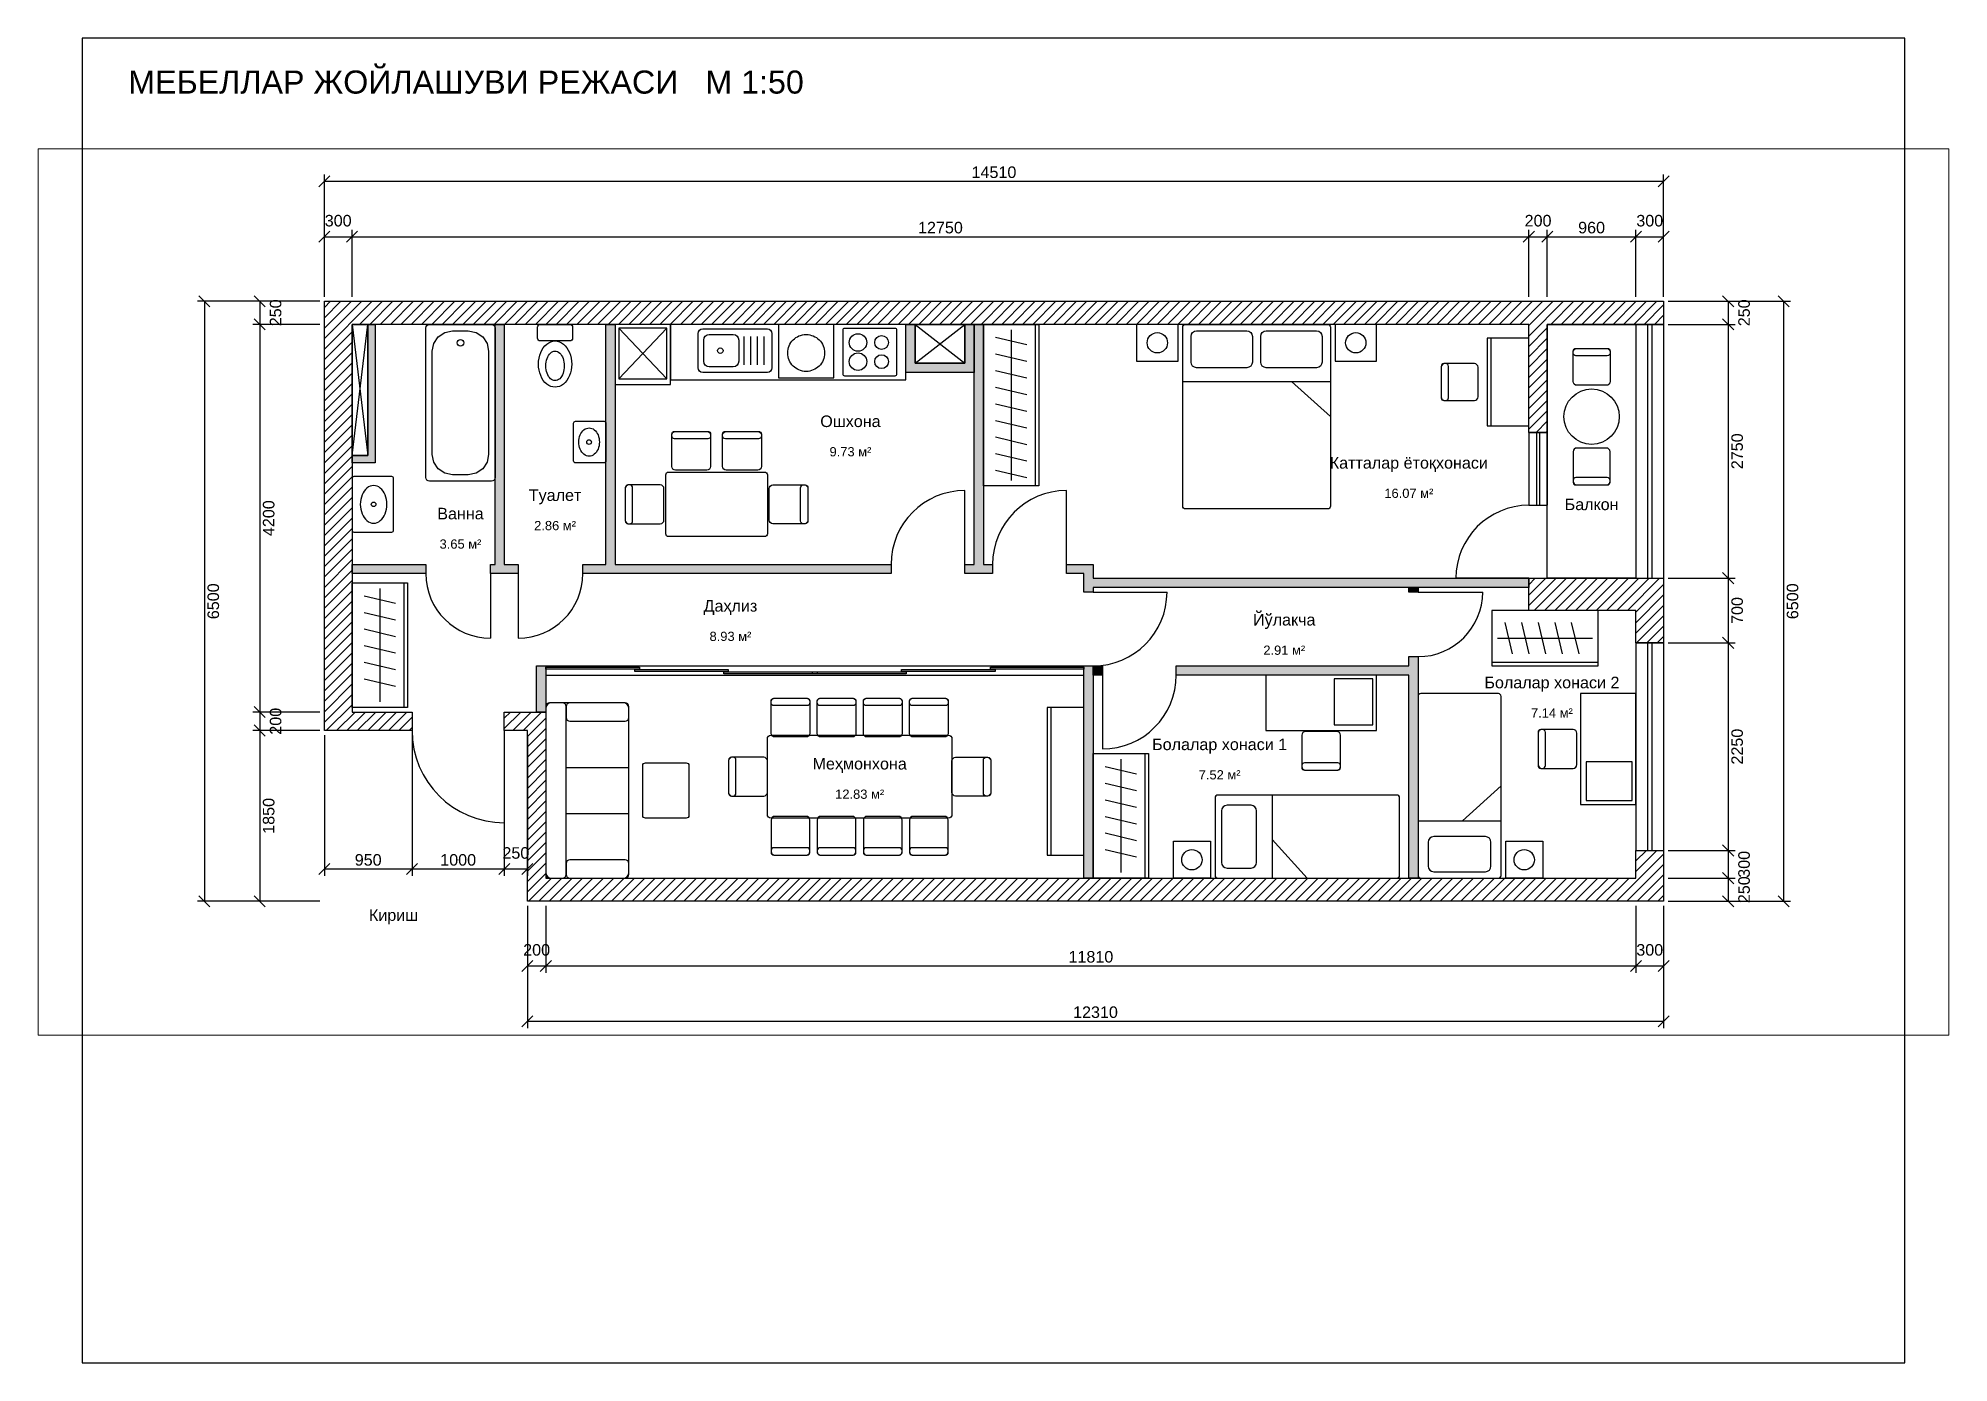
# Paper-space layout 'A3 1-50' of a CAD drawing. Header units: millimetres. Extents: x 10 to 424, y 5 to 292.
# The model-space entities are those that its viewports show. They can reach past a viewport. Long polylines and large blocks are cut down to what shows.
import ezdxf
from ezdxf.enums import TextEntityAlignment as Align

# ---------------------------------------------------------------- set-up
doc = ezdxf.new("R2010")
doc.units = ezdxf.units.MM
doc.linetypes.add('DASHED', pattern=[1.524, 1.27, -0.254])
for name, color, linetype in [('A-BALC', 9, 'Continuous'), ('A-DIMS', 1, 'Continuous'), ('A-DOOR', 3, 'Continuous'), ('A-FURN', 150, 'Continuous'), ('A-GLAZ', 4, 'Continuous'), ('A-PART', 6, 'Continuous'), ('A-PART-LIGHT', 6, 'Continuous'), ('A-SHAFT', 5, 'Continuous'), ('A-TEXT', 7, 'Continuous'), ('A-WALL', 7, 'Continuous'), ('A-WALL-HATCH', 8, 'Continuous')]:
    doc.layers.add(name, color=color, linetype=linetype)
doc.styles.add('ARIAL', font='arial.ttf')
doc.dimstyles.new('ARCH50', dxfattribs={"dimscale": 50, "dimtxt": 2.5, "dimasz": 1.5, "dimexe": 1.5, "dimexo": 1, "dimgap": 0.7, "dimtad": 1, "dimdec": 0, "dimtxsty": 'ARIAL', "dimtsz": 1.2, "dimcen": 2.5, "dimazin": 3, "dimtfac": 1, "dimtmove": 0, "dimatfit": 3})

msp = doc.modelspace()

# ---------------------------------------------------------------- hatches: boundary and pattern name
at = {"layer": 'A-WALL-HATCH'}
h = msp.add_hatch(dxfattribs=at)
h.set_pattern_fill('ANSI31', scale=25)
h.paths.add_polyline_path([(-2100, 250), (11810, 250), (12110, 250), (12110, 0), (11810, 0), (10850, 0), (10850, -1170), (10650, -1170), (10650, 0), (-2100, 0), (-2100, -4200), (-1450, -4200), (-1450, -4400), (-2100, -4400), (-2400, -4400), (-2400, -4200), (-2400, 0), (-2400, 250)])
for color, points in [(251, [(-2100, -1500), (-2100, -1420), (-1930, -1420), (-1930, 0), (-1850, 0), (-1850, -1500)]), (252, [(-600, -2700), (-600, -2600), (-550, -2600), (-550, 0), (-450, 0), (-450, -2600), (-300, -2600), (-300, -2700)]), (252, [(3740, -2600), (3740, -2700), (400, -2700), (400, -2600), (650, -2600), (650, 0), (750, 0), (750, -2600)]), (251, [(3900, 0), (4000, 0), (4000, -420), (4540, -420), (4540, 0), (4640, 0), (4640, -520), (3900, -520)]), (252, [(4840, -2600), (4840, -2700), (4540, -2700), (4540, -2600), (4640, -2600), (4640, 0), (4740, 0), (4740, -2600)]), (252, [(-2100, -2700), (-2100, -2600), (-1300, -2600), (-1300, -2700)]), (252, [(5830, -2900), (5830, -2700), (5640, -2700), (5640, -2600), (5830, -2600), (5930, -2600), (5930, -2750), (10650, -2750), (10650, -2850), (5930, -2850), (5930, -2900)]), (254, [(9450, -2850), (9450, -2900), (9350, -2900), (9350, -2850)]), (252, [(-100, -3700), (0, -3700), (0, -4200), (-100, -4200)]), (252, [(5930, -6000), (5830, -6000), (5830, -3700), (5930, -3700)]), (254, [(5930, -3800), (5930, -3700), (6030, -3700), (6030, -3800)]), (254, [(9350, -3800), (6830, -3800), (6830, -3700), (9350, -3700), (9350, -3600), (9450, -3600), (9450, -6000), (9350, -6000)])]:
    msp.add_hatch(color=color, dxfattribs=at).paths.add_polyline_path(points)
h = msp.add_hatch(dxfattribs=at)
h.set_pattern_fill('ANSI31', scale=25)
h.paths.add_polyline_path([(12110, -2750), (12110, -3450), (11810, -3450), (11810, -3100), (10650, -3100), (10650, -2750), (10850, -2750), (11810, -2750)])
h = msp.add_hatch(dxfattribs=at)
h.set_pattern_fill('ANSI31', scale=25)
h.paths.add_polyline_path([(-200, -4400), (-450, -4400), (-450, -4200), (-200, -4200), (0, -4200), (0, -4400), (0, -6000), (11810, -6000), (11810, -5700), (12110, -5700), (12110, -6000), (12110, -6250), (11810, -6250), (0, -6250), (-200, -6250), (-200, -6000)])

# ---------------------------------------------------------------- linework, layer by layer
at = {"layer": 'A-BALC'}
msp.add_lwpolyline([(11810, 0), (11810, -2750), (10850, -2750), (10850, 0)], close=True, dxfattribs=at)
at = {"layer": 'A-DOOR'}
for p, q in [((4540, -2600), (4540, -1800)), ((5640, -2600), (5640, -1800)), ((-600, -2700), (-600, -3400)), ((-300, -2700), (-300, -3400)), ((10650, -2750), (9860, -2750)), ((5930, -2900), (6730, -2900)), ((9450, -2900), (10150, -2900)), ((6030, -3800), (6030, -4600)), ((-450, -4400), (-450, -5400))]:
    msp.add_line(p, q, dxfattribs=at)
for centre, radius, start, end in [((4540, -2600), 800, 90, 180), ((5640, -2600), 800, 90, 180), ((10650, -2750), 790, 90, 180), ((-600, -2700), 700, 180, 270), ((-300, -2700), 700, 270, 0), ((5930, -2900), 800, 270, 0), ((9450, -2900), 700, 270, 0), ((6030, -3800), 800, 270, 0), ((-450, -4400), 1000, 180, 270)]:
    msp.add_arc(centre, radius, start, end, dxfattribs=at)
at = {"layer": 'A-FURN'}
for points in [[(-1300, -1660), (-1300, -40), (-1297, -24.7), (-1288.3, -11.7), (-1275.3, -3), (-1260, 0), (-590, 0), (-574.7, -3), (-561.7, -11.7), (-553, -24.7), (-550, -40), (-550, -1660), (-553, -1675.3), (-561.7, -1688.3), (-574.7, -1697), (-590, -1700), (-1260, -1700), (-1275.3, -1697), (-1288.3, -1688.3), (-1297, -1675.3)], [(-90, -150), (-90, -30), (-87.7, -18.5), (-81.2, -8.8), (-71.5, -2.3), (-60, 0), (260, 0), (271.5, -2.3), (281.2, -8.8), (287.7, -18.5), (290, -30), (290, -150), (287.7, -161.5), (281.2, -171.2), (271.5, -177.7), (260, -180), (-60, -180), (-71.5, -177.7), (-81.2, -171.2), (-87.7, -161.5)], [(750, 0), (750, -650), (1350, -650), (1350, 0)], [(1350, 0), (1350, -600), (3900, -600), (3900, 0)], [(4740, 0), (5340, 0), (5340, -1750), (4740, -1750)], [(6400, 0), (6400, -400), (6850, -400), (6850, 0)], [(6900, -1970), (6900, -30), (6902.3, -18.5), (6908.8, -8.8), (6918.5, -2.3), (6930, 0), (8470, 0), (8481.5, -2.3), (8491.2, -8.8), (8497.7, -18.5), (8500, -30), (8500, -1970), (8497.7, -1981.5), (8491.2, -1991.2), (8481.5, -1997.7), (8470, -2000), (6930, -2000), (6918.5, -1997.7), (6908.8, -1991.2), (6902.3, -1981.5)], [(8550, 0), (8550, -400), (9000, -400), (9000, 0)], [(-1230, -1410), (-1230, -290), (-1213.3, -205.8), (-1165.6, -134.4), (-1094.2, -86.7), (-1010, -70), (-840, -70), (-755.8, -86.7), (-684.4, -134.4), (-636.7, -205.8), (-620, -290), (-620, -1410), (-636.7, -1494.2), (-684.4, -1565.6), (-755.8, -1613.3), (-840, -1630), (-1010, -1630), (-1094.2, -1613.3), (-1165.6, -1565.6), (-1213.3, -1494.2)], [(100, -680), (76.5, -677.9), (53.4, -671.5), (31.1, -661), (10, -646.5), (-9.6, -628.3), (-27.3, -606.8), (-42.8, -582.2), (-55.9, -555), (-66.3, -525.7), (-73.9, -494.7), (-78.5, -462.6), (-80, -430), (-78.5, -397.4), (-73.9, -365.3), (-66.3, -334.3), (-55.9, -305), (-42.8, -277.8), (-27.3, -253.2), (-9.6, -231.7), (10, -213.5), (31.1, -199), (53.4, -188.5), (76.5, -182.1), (100, -180), (123.5, -182.1), (146.6, -188.5), (168.9, -199), (190, -213.5), (209.6, -231.7), (227.3, -253.2), (242.8, -277.8), (255.9, -305), (266.3, -334.3), (273.9, -365.3), (278.5, -397.4), (280, -430), (278.5, -462.6), (273.9, -494.7), (266.3, -525.7), (255.9, -555), (242.8, -582.2), (227.3, -606.8), (209.6, -628.3), (190, -646.5), (168.9, -661), (146.6, -671.5), (123.5, -677.9)], [(790, -40), (790, -590), (1310, -590), (1310, -40)], [(1650, -470), (1650, -100), (1653.8, -80.9), (1664.6, -64.6), (1680.9, -53.8), (1700, -50), (2400, -50), (2419.1, -53.8), (2435.4, -64.6), (2446.2, -80.9), (2450, -100), (2450, -470), (2446.2, -489.1), (2435.4, -505.4), (2419.1, -516.2), (2400, -520), (1700, -520), (1680.9, -516.2), (1664.6, -505.4), (1653.8, -489.1)], [(1710, -400), (1710, -170), (1714.6, -147), (1727.6, -127.6), (1747, -114.6), (1770, -110), (2030, -110), (2053, -114.6), (2072.4, -127.6), (2085.4, -147), (2090, -170), (2090, -400), (2085.4, -423), (2072.4, -442.4), (2053, -455.4), (2030, -460), (1770, -460), (1747, -455.4), (1727.6, -442.4), (1714.6, -423)], [(3220, -540), (3220, -60), (3221.5, -52.3), (3225.9, -45.9), (3232.3, -41.5), (3240, -40), (3780, -40), (3787.7, -41.5), (3794.1, -45.9), (3798.5, -52.3), (3800, -60), (3800, -540), (3798.5, -547.7), (3794.1, -554.1), (3787.7, -558.5), (3780, -560), (3240, -560), (3232.3, -558.5), (3225.9, -554.1), (3221.5, -547.7)], [(6990, -410), (6990, -130), (6994.6, -107), (7007.6, -87.6), (7027, -74.6), (7050, -70), (7595, -70), (7618, -74.6), (7637.4, -87.6), (7650.4, -107), (7655, -130), (7655, -410), (7650.4, -433), (7637.4, -452.4), (7618, -465.4), (7595, -470), (7050, -470), (7027, -465.4), (7007.6, -452.4), (6994.6, -433)], [(7745, -410), (7745, -130), (7749.6, -107), (7762.6, -87.6), (7782, -74.6), (7805, -70), (8350, -70), (8373, -74.6), (8392.4, -87.6), (8405.4, -107), (8410, -130), (8410, -410), (8405.4, -433), (8392.4, -452.4), (8373, -465.4), (8350, -470), (7805, -470), (7782, -465.4), (7762.6, -452.4), (7749.6, -433)], [(10650, -150), (10200, -150), (10200, -1100), (10650, -1100)], [(100, -610), (86.9, -608.6), (74.1, -604.5), (61.7, -597.8), (50, -588.6), (39.1, -576.9), (29.3, -563.1), (20.7, -547.4), (13.4, -530), (7.6, -511.2), (3.4, -491.4), (0.9, -470.9), (0, -450), (0.9, -429.1), (3.4, -408.6), (7.6, -388.8), (13.4, -370), (20.7, -352.6), (29.3, -336.9), (39.1, -323.1), (50, -311.4), (61.7, -302.2), (74.1, -295.5), (86.9, -291.4), (100, -290), (113.1, -291.4), (125.9, -295.5), (138.3, -302.2), (150, -311.4), (160.9, -323.1), (170.7, -336.9), (179.3, -352.6), (186.6, -370), (192.4, -388.8), (196.6, -408.6), (199.1, -429.1), (200, -450), (199.1, -470.9), (196.6, -491.4), (192.4, -511.2), (186.6, -530), (179.3, -547.4), (170.7, -563.1), (160.9, -576.9), (150, -588.6), (138.3, -597.8), (125.9, -604.5), (113.1, -608.6)], [(11130, -620), (11130, -300), (11133, -284.7), (11141.7, -271.7), (11154.7, -263), (11170, -260), (11490, -260), (11505.3, -263), (11518.3, -271.7), (11527, -284.7), (11530, -300), (11530, -620), (11527, -635.3), (11518.3, -648.3), (11505.3, -657), (11490, -660), (11170, -660), (11154.7, -657), (11141.7, -648.3), (11133, -635.3)], [(11130, -310), (11130, -290), (11132.3, -278.5), (11138.8, -268.8), (11148.5, -262.3), (11160, -260), (11500, -260), (11511.5, -262.3), (11521.2, -268.8), (11527.7, -278.5), (11530, -290), (11530, -310), (11527.7, -321.5), (11521.2, -331.2), (11511.5, -337.7), (11500, -340), (11160, -340), (11148.5, -337.7), (11138.8, -331.2), (11132.3, -321.5)], [(10060, -425), (9740, -425), (9724.7, -428), (9711.7, -436.7), (9703, -449.7), (9700, -465), (9700, -785), (9703, -800.3), (9711.7, -813.3), (9724.7, -822), (9740, -825), (10060, -825), (10075.3, -822), (10088.3, -813.3), (10097, -800.3), (10100, -785), (10100, -465), (10097, -449.7), (10088.3, -436.7), (10075.3, -428)], [(9750, -425), (9730, -425), (9718.5, -427.3), (9708.8, -433.8), (9702.3, -443.5), (9700, -455), (9700, -795), (9702.3, -806.5), (9708.8, -816.2), (9718.5, -822.7), (9730, -825), (9750, -825), (9761.5, -822.7), (9771.2, -816.2), (9777.7, -806.5), (9780, -795), (9780, -455), (9777.7, -443.5), (9771.2, -433.8), (9761.5, -427.3)], [(320, -1050), (630, -1050), (637.7, -1051.5), (644.1, -1055.9), (648.5, -1062.3), (650, -1070), (650, -1480), (648.5, -1487.7), (644.1, -1494.1), (637.7, -1498.5), (630, -1500), (320, -1500), (312.3, -1498.5), (305.9, -1494.1), (301.5, -1487.7), (300, -1480), (300, -1070), (301.5, -1062.3), (305.9, -1055.9), (312.3, -1051.5)], [(356, -1275), (357, -1255), (359.8, -1235.4), (364.5, -1216.4), (371, -1198.5), (379.1, -1181.9), (388.8, -1166.8), (399.8, -1153.6), (412, -1142.5), (425.1, -1133.6), (439, -1127.2), (453.4, -1123.3), (468, -1122), (482.6, -1123.3), (497, -1127.2), (510.9, -1133.6), (524, -1142.5), (536.2, -1153.6), (547.2, -1166.8), (556.9, -1181.9), (565, -1198.5), (571.5, -1216.4), (576.2, -1235.4), (579, -1255), (580, -1275), (579, -1295), (576.2, -1314.6), (571.5, -1333.6), (565, -1351.5), (556.9, -1368.1), (547.2, -1383.2), (536.2, -1396.4), (524, -1407.5), (510.9, -1416.4), (497, -1422.8), (482.6, -1426.7), (468, -1428), (453.4, -1426.7), (439, -1422.8), (425.1, -1416.4), (412, -1407.5), (399.8, -1396.4), (388.8, -1383.2), (379.1, -1368.1), (371, -1351.5), (364.5, -1333.6), (359.8, -1314.6), (357, -1295)], [(1365, -1540), (1365, -1200), (1368, -1184.7), (1376.7, -1171.7), (1389.7, -1163), (1405, -1160), (1745, -1160), (1760.3, -1163), (1773.3, -1171.7), (1782, -1184.7), (1785, -1200), (1785, -1540), (1782, -1555.3), (1773.3, -1568.3), (1760.3, -1577), (1745, -1580), (1405, -1580), (1389.7, -1577), (1376.7, -1568.3), (1368, -1555.3)], [(1365, -1210), (1365, -1190), (1367.3, -1178.5), (1373.8, -1168.8), (1383.5, -1162.3), (1395, -1160), (1755, -1160), (1766.5, -1162.3), (1776.2, -1168.8), (1782.7, -1178.5), (1785, -1190), (1785, -1210), (1782.7, -1221.5), (1776.2, -1231.2), (1766.5, -1237.7), (1755, -1240), (1395, -1240), (1383.5, -1237.7), (1373.8, -1231.2), (1367.3, -1221.5)], [(1915, -1540), (1915, -1200), (1918, -1184.7), (1926.7, -1171.7), (1939.7, -1163), (1955, -1160), (2295, -1160), (2310.3, -1163), (2323.3, -1171.7), (2332, -1184.7), (2335, -1200), (2335, -1540), (2332, -1555.3), (2323.3, -1568.3), (2310.3, -1577), (2295, -1580), (1955, -1580), (1939.7, -1577), (1926.7, -1568.3), (1918, -1555.3)], [(1915, -1210), (1915, -1190), (1917.3, -1178.5), (1923.8, -1168.8), (1933.5, -1162.3), (1945, -1160), (2305, -1160), (2316.5, -1162.3), (2326.2, -1168.8), (2332.7, -1178.5), (2335, -1190), (2335, -1210), (2332.7, -1221.5), (2326.2, -1231.2), (2316.5, -1237.7), (2305, -1240), (1945, -1240), (1933.5, -1237.7), (1923.8, -1231.2), (1917.3, -1221.5)], [(11130, -1380), (11130, -1700), (11133, -1715.3), (11141.7, -1728.3), (11154.7, -1737), (11170, -1740), (11490, -1740), (11505.3, -1737), (11518.3, -1728.3), (11527, -1715.3), (11530, -1700), (11530, -1380), (11527, -1364.7), (11518.3, -1351.7), (11505.3, -1343), (11490, -1340), (11170, -1340), (11154.7, -1343), (11141.7, -1351.7), (11133, -1364.7)], [(-1670, -1650), (-2080, -1650), (-2087.7, -1651.5), (-2094.1, -1655.9), (-2098.5, -1662.3), (-2100, -1670), (-2100, -2230), (-2098.5, -2237.7), (-2094.1, -2244.1), (-2087.7, -2248.5), (-2080, -2250), (-1670, -2250), (-1662.3, -2248.5), (-1655.9, -2244.1), (-1651.5, -2237.7), (-1650, -2230), (-1650, -1670), (-1651.5, -1662.3), (-1655.9, -1655.9), (-1662.3, -1651.5)], [(1300, -2270), (1300, -1630), (1302.3, -1618.5), (1308.8, -1608.8), (1318.5, -1602.3), (1330, -1600), (2370, -1600), (2381.5, -1602.3), (2391.2, -1608.8), (2397.7, -1618.5), (2400, -1630), (2400, -2270), (2397.7, -2281.5), (2391.2, -2291.2), (2381.5, -2297.7), (2370, -2300), (1330, -2300), (1318.5, -2297.7), (1308.8, -2291.2), (1302.3, -2281.5)], [(-1722, -1950), (-1723.2, -1923.4), (-1726.9, -1897.2), (-1733, -1871.9), (-1741.3, -1848), (-1751.8, -1825.8), (-1764.2, -1805.8), (-1778.3, -1788.2), (-1794, -1773.3), (-1810.9, -1761.5), (-1828.7, -1753), (-1847.2, -1747.7), (-1866, -1746), (-1884.8, -1747.7), (-1903.3, -1753), (-1921.1, -1761.5), (-1938, -1773.3), (-1953.7, -1788.2), (-1967.8, -1805.8), (-1980.2, -1825.8), (-1990.7, -1848), (-1999, -1871.9), (-2005.1, -1897.2), (-2008.8, -1923.4), (-2010, -1950), (-2008.8, -1976.6), (-2005.1, -2002.8), (-1999, -2028.1), (-1990.7, -2052), (-1980.2, -2074.2), (-1967.8, -2094.2), (-1953.7, -2111.8), (-1938, -2126.7), (-1921.1, -2138.5), (-1903.3, -2147), (-1884.8, -2152.3), (-1866, -2154), (-1847.2, -2152.3), (-1828.7, -2147), (-1810.9, -2138.5), (-1794, -2126.7), (-1778.3, -2111.8), (-1764.2, -2094.2), (-1751.8, -2074.2), (-1741.3, -2052), (-1733, -2028.1), (-1726.9, -2002.8), (-1723.2, -1976.6)], [(1240, -1740), (900, -1740), (884.7, -1743), (871.7, -1751.7), (863, -1764.7), (860, -1780), (860, -2120), (863, -2135.3), (871.7, -2148.3), (884.7, -2157), (900, -2160), (1240, -2160), (1255.3, -2157), (1268.3, -2148.3), (1277, -2135.3), (1280, -2120), (1280, -1780), (1277, -1764.7), (1268.3, -1751.7), (1255.3, -1743)], [(910, -1740), (890, -1740), (878.5, -1742.3), (868.8, -1748.8), (862.3, -1758.5), (860, -1770), (860, -2130), (862.3, -2141.5), (868.8, -2151.2), (878.5, -2157.7), (890, -2160), (910, -2160), (921.5, -2157.7), (931.2, -2151.2), (937.7, -2141.5), (940, -2130), (940, -1770), (937.7, -1758.5), (931.2, -1748.8), (921.5, -1742.3)], [(2460, -1740), (2800, -1740), (2815.3, -1743), (2828.3, -1751.7), (2837, -1764.7), (2840, -1780), (2840, -2120), (2837, -2135.3), (2828.3, -2148.3), (2815.3, -2157), (2800, -2160), (2460, -2160), (2444.7, -2157), (2431.7, -2148.3), (2423, -2135.3), (2420, -2120), (2420, -1780), (2423, -1764.7), (2431.7, -1751.7), (2444.7, -1743)], [(2790, -1740), (2810, -1740), (2821.5, -1742.3), (2831.2, -1748.8), (2837.7, -1758.5), (2840, -1770), (2840, -2130), (2837.7, -2141.5), (2831.2, -2151.2), (2821.5, -2157.7), (2810, -2160), (2790, -2160), (2778.5, -2157.7), (2768.8, -2151.2), (2762.3, -2141.5), (2760, -2130), (2760, -1770), (2762.3, -1758.5), (2768.8, -1748.8), (2778.5, -1742.3)], [(11130, -1690), (11130, -1710), (11132.3, -1721.5), (11138.8, -1731.2), (11148.5, -1737.7), (11160, -1740), (11500, -1740), (11511.5, -1737.7), (11521.2, -1731.2), (11527.7, -1721.5), (11530, -1710), (11530, -1690), (11527.7, -1678.5), (11521.2, -1668.8), (11511.5, -1662.3), (11500, -1660), (11160, -1660), (11148.5, -1662.3), (11138.8, -1668.8), (11132.3, -1678.5)], [(-2100, -2800), (-1500, -2800), (-1500, -4150), (-2100, -4150)], [(10250, -3100), (10250, -3700), (11400, -3700), (11400, -3100)], [(7800, -3800), (7800, -4400), (9000, -4400), (9000, -3800)], [(8540, -3840), (8540, -4340), (8960, -4340), (8960, -3840)], [(840, -4100), (60, -4100), (37, -4104.6), (17.6, -4117.6), (4.6, -4137), (0, -4160), (0, -5940), (4.6, -5963), (17.6, -5982.4), (37, -5995.4), (60, -6000), (840, -6000), (863, -5995.4), (882.4, -5982.4), (895.4, -5963), (900, -5940), (900, -4160), (895.4, -4137), (882.4, -4117.6), (863, -4104.6)], [(180, -4100), (40, -4100), (24.7, -4103), (11.7, -4111.7), (3, -4124.7), (0, -4140), (0, -5960), (3, -5975.3), (11.7, -5988.3), (24.7, -5997), (40, -6000), (180, -6000), (195.3, -5997), (208.3, -5988.3), (217, -5975.3), (220, -5960), (220, -4140), (217, -4124.7), (208.3, -4111.7), (195.3, -4103)], [(860, -4100), (260, -4100), (244.7, -4103), (231.7, -4111.7), (223, -4124.7), (220, -4140), (220, -4260), (223, -4275.3), (231.7, -4288.3), (244.7, -4297), (260, -4300), (860, -4300), (875.3, -4297), (888.3, -4288.3), (897, -4275.3), (900, -4260), (900, -4140), (897, -4124.7), (888.3, -4111.7), (875.3, -4103)], [(2440, -4430), (2440, -4090), (2443, -4074.7), (2451.7, -4061.7), (2464.7, -4053), (2480, -4050), (2820, -4050), (2835.3, -4053), (2848.3, -4061.7), (2857, -4074.7), (2860, -4090), (2860, -4430), (2857, -4445.3), (2848.3, -4458.3), (2835.3, -4467), (2820, -4470), (2480, -4470), (2464.7, -4467), (2451.7, -4458.3), (2443, -4445.3)], [(2440, -4100), (2440, -4080), (2442.3, -4068.5), (2448.8, -4058.8), (2458.5, -4052.3), (2470, -4050), (2830, -4050), (2841.5, -4052.3), (2851.2, -4058.8), (2857.7, -4068.5), (2860, -4080), (2860, -4100), (2857.7, -4111.5), (2851.2, -4121.2), (2841.5, -4127.7), (2830, -4130), (2470, -4130), (2458.5, -4127.7), (2448.8, -4121.2), (2442.3, -4111.5)], [(2940, -4430), (2940, -4090), (2943, -4074.7), (2951.7, -4061.7), (2964.7, -4053), (2980, -4050), (3320, -4050), (3335.3, -4053), (3348.3, -4061.7), (3357, -4074.7), (3360, -4090), (3360, -4430), (3357, -4445.3), (3348.3, -4458.3), (3335.3, -4467), (3320, -4470), (2980, -4470), (2964.7, -4467), (2951.7, -4458.3), (2943, -4445.3)], [(2940, -4100), (2940, -4080), (2942.3, -4068.5), (2948.8, -4058.8), (2958.5, -4052.3), (2970, -4050), (3330, -4050), (3341.5, -4052.3), (3351.2, -4058.8), (3357.7, -4068.5), (3360, -4080), (3360, -4100), (3357.7, -4111.5), (3351.2, -4121.2), (3341.5, -4127.7), (3330, -4130), (2970, -4130), (2958.5, -4127.7), (2948.8, -4121.2), (2942.3, -4111.5)], [(3440, -4430), (3440, -4090), (3443, -4074.7), (3451.7, -4061.7), (3464.7, -4053), (3480, -4050), (3820, -4050), (3835.3, -4053), (3848.3, -4061.7), (3857, -4074.7), (3860, -4090), (3860, -4430), (3857, -4445.3), (3848.3, -4458.3), (3835.3, -4467), (3820, -4470), (3480, -4470), (3464.7, -4467), (3451.7, -4458.3), (3443, -4445.3)], [(3440, -4100), (3440, -4080), (3442.3, -4068.5), (3448.8, -4058.8), (3458.5, -4052.3), (3470, -4050), (3830, -4050), (3841.5, -4052.3), (3851.2, -4058.8), (3857.7, -4068.5), (3860, -4080), (3860, -4100), (3857.7, -4111.5), (3851.2, -4121.2), (3841.5, -4127.7), (3830, -4130), (3470, -4130), (3458.5, -4127.7), (3448.8, -4121.2), (3442.3, -4111.5)], [(3940, -4430), (3940, -4090), (3943, -4074.7), (3951.7, -4061.7), (3964.7, -4053), (3980, -4050), (4320, -4050), (4335.3, -4053), (4348.3, -4061.7), (4357, -4074.7), (4360, -4090), (4360, -4430), (4357, -4445.3), (4348.3, -4458.3), (4335.3, -4467), (4320, -4470), (3980, -4470), (3964.7, -4467), (3951.7, -4458.3), (3943, -4445.3)], [(3940, -4100), (3940, -4080), (3942.3, -4068.5), (3948.8, -4058.8), (3958.5, -4052.3), (3970, -4050), (4330, -4050), (4341.5, -4052.3), (4351.2, -4058.8), (4357.7, -4068.5), (4360, -4080), (4360, -4100), (4357.7, -4111.5), (4351.2, -4121.2), (4341.5, -4127.7), (4330, -4130), (3970, -4130), (3958.5, -4127.7), (3948.8, -4121.2), (3942.3, -4111.5)], [(9450, -4030), (9450, -5970), (9452.3, -5981.5), (9458.8, -5991.2), (9468.5, -5997.7), (9480, -6000), (10320, -6000), (10331.5, -5997.7), (10341.2, -5991.2), (10347.7, -5981.5), (10350, -5970), (10350, -4030), (10347.7, -4018.5), (10341.2, -4008.8), (10331.5, -4002.3), (10320, -4000), (9480, -4000), (9468.5, -4002.3), (9458.8, -4008.8), (9452.3, -4018.5)], [(11810, -4000), (11210, -4000), (11210, -5200), (11810, -5200)], [(5830, -4150), (5430, -4150), (5430, -5750), (5830, -5750)], [(2400, -5310), (2400, -4490), (2403, -4474.7), (2411.7, -4461.7), (2424.7, -4453), (2440, -4450), (4360, -4450), (4375.3, -4453), (4388.3, -4461.7), (4397, -4474.7), (4400, -4490), (4400, -5310), (4397, -5325.3), (4388.3, -5338.3), (4375.3, -5347), (4360, -5350), (2440, -5350), (2424.7, -5347), (2411.7, -5338.3), (2403, -5325.3)], [(8190, -4450), (8190, -4790), (8193, -4805.3), (8201.7, -4818.3), (8214.7, -4827), (8230, -4830), (8570, -4830), (8585.3, -4827), (8598.3, -4818.3), (8607, -4805.3), (8610, -4790), (8610, -4450), (8607, -4434.7), (8598.3, -4421.7), (8585.3, -4413), (8570, -4410), (8230, -4410), (8214.7, -4413), (8201.7, -4421.7), (8193, -4434.7)], [(11130, -4390), (10790, -4390), (10774.7, -4393), (10761.7, -4401.7), (10753, -4414.7), (10750, -4430), (10750, -4770), (10753, -4785.3), (10761.7, -4798.3), (10774.7, -4807), (10790, -4810), (11130, -4810), (11145.3, -4807), (11158.3, -4798.3), (11167, -4785.3), (11170, -4770), (11170, -4430), (11167, -4414.7), (11158.3, -4401.7), (11145.3, -4393)], [(10800, -4390), (10780, -4390), (10768.5, -4392.3), (10758.8, -4398.8), (10752.3, -4408.5), (10750, -4420), (10750, -4780), (10752.3, -4791.5), (10758.8, -4801.2), (10768.5, -4807.7), (10780, -4810), (10800, -4810), (10811.5, -4807.7), (10821.2, -4801.2), (10827.7, -4791.5), (10830, -4780), (10830, -4420), (10827.7, -4408.5), (10821.2, -4398.8), (10811.5, -4392.3)], [(1050, -5320), (1050, -4780), (1052.3, -4768.5), (1058.8, -4758.8), (1068.5, -4752.3), (1080, -4750), (1520, -4750), (1531.5, -4752.3), (1541.2, -4758.8), (1547.7, -4768.5), (1550, -4780), (1550, -5320), (1547.7, -5331.5), (1541.2, -5341.2), (1531.5, -5347.7), (1520, -5350), (1080, -5350), (1068.5, -5347.7), (1058.8, -5341.2), (1052.3, -5331.5)], [(2360, -4690), (2020, -4690), (2004.7, -4693), (1991.7, -4701.7), (1983, -4714.7), (1980, -4730), (1980, -5070), (1983, -5085.3), (1991.7, -5098.3), (2004.7, -5107), (2020, -5110), (2360, -5110), (2375.3, -5107), (2388.3, -5098.3), (2397, -5085.3), (2400, -5070), (2400, -4730), (2397, -4714.7), (2388.3, -4701.7), (2375.3, -4693)], [(2030, -4690), (2010, -4690), (1998.5, -4692.3), (1988.8, -4698.8), (1982.3, -4708.5), (1980, -4720), (1980, -5080), (1982.3, -5091.5), (1988.8, -5101.2), (1998.5, -5107.7), (2010, -5110), (2030, -5110), (2041.5, -5107.7), (2051.2, -5101.2), (2057.7, -5091.5), (2060, -5080), (2060, -4720), (2057.7, -4708.5), (2051.2, -4698.8), (2041.5, -4692.3)], [(4440, -4690), (4780, -4690), (4795.3, -4693), (4808.3, -4701.7), (4817, -4714.7), (4820, -4730), (4820, -5070), (4817, -5085.3), (4808.3, -5098.3), (4795.3, -5107), (4780, -5110), (4440, -5110), (4424.7, -5107), (4411.7, -5098.3), (4403, -5085.3), (4400, -5070), (4400, -4730), (4403, -4714.7), (4411.7, -4701.7), (4424.7, -4693)], [(4770, -4690), (4790, -4690), (4801.5, -4692.3), (4811.2, -4698.8), (4817.7, -4708.5), (4820, -4720), (4820, -5080), (4817.7, -5091.5), (4811.2, -5101.2), (4801.5, -5107.7), (4790, -5110), (4770, -5110), (4758.5, -5107.7), (4748.8, -5101.2), (4742.3, -5091.5), (4740, -5080), (4740, -4720), (4742.3, -4708.5), (4748.8, -4698.8), (4758.5, -4692.3)], [(5930, -4650), (6530, -4650), (6530, -6000), (5930, -6000)], [(8190, -4780), (8190, -4800), (8192.3, -4811.5), (8198.8, -4821.2), (8208.5, -4827.7), (8220, -4830), (8580, -4830), (8591.5, -4827.7), (8601.2, -4821.2), (8607.7, -4811.5), (8610, -4800), (8610, -4780), (8607.7, -4768.5), (8601.2, -4758.8), (8591.5, -4752.3), (8580, -4750), (8220, -4750), (8208.5, -4752.3), (8198.8, -4758.8), (8192.3, -4768.5)], [(11770, -4740), (11270, -4740), (11270, -5160), (11770, -5160)], [(9220, -5100), (7280, -5100), (7268.5, -5102.3), (7258.8, -5108.8), (7252.3, -5118.5), (7250, -5130), (7250, -5970), (7252.3, -5981.5), (7258.8, -5991.2), (7268.5, -5997.7), (7280, -6000), (9220, -6000), (9231.5, -5997.7), (9241.2, -5991.2), (9247.7, -5981.5), (9250, -5970), (9250, -5130), (9247.7, -5118.5), (9241.2, -5108.8), (9231.5, -5102.3)], [(2440, -5370), (2440, -5710), (2443, -5725.3), (2451.7, -5738.3), (2464.7, -5747), (2480, -5750), (2820, -5750), (2835.3, -5747), (2848.3, -5738.3), (2857, -5725.3), (2860, -5710), (2860, -5370), (2857, -5354.7), (2848.3, -5341.7), (2835.3, -5333), (2820, -5330), (2480, -5330), (2464.7, -5333), (2451.7, -5341.7), (2443, -5354.7)], [(2940, -5370), (2940, -5710), (2943, -5725.3), (2951.7, -5738.3), (2964.7, -5747), (2980, -5750), (3320, -5750), (3335.3, -5747), (3348.3, -5738.3), (3357, -5725.3), (3360, -5710), (3360, -5370), (3357, -5354.7), (3348.3, -5341.7), (3335.3, -5333), (3320, -5330), (2980, -5330), (2964.7, -5333), (2951.7, -5341.7), (2943, -5354.7)], [(3440, -5370), (3440, -5710), (3443, -5725.3), (3451.7, -5738.3), (3464.7, -5747), (3480, -5750), (3820, -5750), (3835.3, -5747), (3848.3, -5738.3), (3857, -5725.3), (3860, -5710), (3860, -5370), (3857, -5354.7), (3848.3, -5341.7), (3835.3, -5333), (3820, -5330), (3480, -5330), (3464.7, -5333), (3451.7, -5341.7), (3443, -5354.7)], [(3940, -5370), (3940, -5710), (3943, -5725.3), (3951.7, -5738.3), (3964.7, -5747), (3980, -5750), (4320, -5750), (4335.3, -5747), (4348.3, -5738.3), (4357, -5725.3), (4360, -5710), (4360, -5370), (4357, -5354.7), (4348.3, -5341.7), (4335.3, -5333), (4320, -5330), (3980, -5330), (3964.7, -5333), (3951.7, -5341.7), (3943, -5354.7)], [(7640, -5210), (7380, -5210), (7357, -5214.6), (7337.6, -5227.6), (7324.6, -5247), (7320, -5270), (7320, -5830), (7324.6, -5853), (7337.6, -5872.4), (7357, -5885.4), (7380, -5890), (7640, -5890), (7663, -5885.4), (7682.4, -5872.4), (7695.4, -5853), (7700, -5830), (7700, -5270), (7695.4, -5247), (7682.4, -5227.6), (7663, -5214.6)], [(9560, -5610), (9560, -5870), (9564.6, -5893), (9577.6, -5912.4), (9597, -5925.4), (9620, -5930), (10180, -5930), (10203, -5925.4), (10222.4, -5912.4), (10235.4, -5893), (10240, -5870), (10240, -5610), (10235.4, -5587), (10222.4, -5567.6), (10203, -5554.6), (10180, -5550), (9620, -5550), (9597, -5554.6), (9577.6, -5567.6), (9564.6, -5587)], [(2440, -5700), (2440, -5720), (2442.3, -5731.5), (2448.8, -5741.2), (2458.5, -5747.7), (2470, -5750), (2830, -5750), (2841.5, -5747.7), (2851.2, -5741.2), (2857.7, -5731.5), (2860, -5720), (2860, -5700), (2857.7, -5688.5), (2851.2, -5678.8), (2841.5, -5672.3), (2830, -5670), (2470, -5670), (2458.5, -5672.3), (2448.8, -5678.8), (2442.3, -5688.5)], [(2940, -5700), (2940, -5720), (2942.3, -5731.5), (2948.8, -5741.2), (2958.5, -5747.7), (2970, -5750), (3330, -5750), (3341.5, -5747.7), (3351.2, -5741.2), (3357.7, -5731.5), (3360, -5720), (3360, -5700), (3357.7, -5688.5), (3351.2, -5678.8), (3341.5, -5672.3), (3330, -5670), (2970, -5670), (2958.5, -5672.3), (2948.8, -5678.8), (2942.3, -5688.5)], [(3440, -5700), (3440, -5720), (3442.3, -5731.5), (3448.8, -5741.2), (3458.5, -5747.7), (3470, -5750), (3830, -5750), (3841.5, -5747.7), (3851.2, -5741.2), (3857.7, -5731.5), (3860, -5720), (3860, -5700), (3857.7, -5688.5), (3851.2, -5678.8), (3841.5, -5672.3), (3830, -5670), (3470, -5670), (3458.5, -5672.3), (3448.8, -5678.8), (3442.3, -5688.5)], [(3940, -5700), (3940, -5720), (3942.3, -5731.5), (3948.8, -5741.2), (3958.5, -5747.7), (3970, -5750), (4330, -5750), (4341.5, -5747.7), (4351.2, -5741.2), (4357.7, -5731.5), (4360, -5720), (4360, -5700), (4357.7, -5688.5), (4351.2, -5678.8), (4341.5, -5672.3), (4330, -5670), (3970, -5670), (3958.5, -5672.3), (3948.8, -5678.8), (3942.3, -5688.5)], [(6800, -6000), (6800, -5600), (7200, -5600), (7200, -6000)], [(10400, -6000), (10400, -5600), (10800, -5600), (10800, -6000)], [(860, -5800), (260, -5800), (244.7, -5803), (231.7, -5811.7), (223, -5824.7), (220, -5840), (220, -5960), (223, -5975.3), (231.7, -5988.3), (244.7, -5997), (260, -6000), (860, -6000), (875.3, -5997), (888.3, -5988.3), (897, -5975.3), (900, -5960), (900, -5840), (897, -5824.7), (888.3, -5811.7), (875.3, -5803)]]:
    msp.add_lwpolyline(points, close=True, dxfattribs=at)
at = {"layer": 'A-FURN', "linetype": 'DASHED', "ltscale": 100}
msp.add_lwpolyline([(2520, 0), (2520, -580), (3120, -580), (3120, 0)], close=True, dxfattribs=at)
at = {"layer": 'A-FURN'}
for points in [[(5300, 0), (5300, -1750)], [(790, -40), (1310, -590)], [(1310, -40), (790, -590)], [(2146, -130), (2146, -440)], [(2218, -130), (2218, -440)], [(2290, -130), (2290, -440)], [(2362, -130), (2362, -440)], [(4870, -140), (5210, -220)], [(5040, -60), (5040, -1690)], [(10240, -150), (10240, -1100)], [(4870, -320), (5210, -400)], [(4870, -500), (5210, -580)], [(6900, -620), (8500, -620)], [(8080, -620), (8500, -1000)], [(4870, -680), (5210, -760)], [(4870, -860), (5210, -940)], [(4870, -1040), (5210, -1120)], [(4870, -1220), (5210, -1300)], [(4870, -1400), (5210, -1480)], [(4870, -1580), (5210, -1660)], [(-1800, -2860), (-1800, -4090)], [(-1540, -2800), (-1540, -4150)], [(-1970, -2940), (-1630, -3020)], [(-1970, -3120), (-1630, -3200)], [(-1970, -3300), (-1630, -3380)], [(10390, -3230), (10470, -3570)], [(10570, -3230), (10650, -3570)], [(10750, -3230), (10830, -3570)], [(10930, -3230), (11010, -3570)], [(11110, -3230), (11190, -3570)], [(-1970, -3480), (-1630, -3560)], [(10310, -3400), (11340, -3400)], [(-1970, -3660), (-1630, -3740)], [(10250, -3660), (11400, -3660)], [(-1970, -3840), (-1630, -3920)], [(5470, -4150), (5470, -5750)], [(6230, -4710), (6230, -5940)], [(6490, -4650), (6490, -6000)], [(220, -4800), (900, -4800)], [(6060, -4790), (6400, -4870)], [(6060, -4970), (6400, -5050)], [(6060, -5150), (6400, -5230)], [(7870, -5100), (7870, -6000)], [(9930, -5380), (10350, -5000)], [(220, -5300), (900, -5300)], [(6060, -5330), (6400, -5410)], [(9450, -5380), (10350, -5380)], [(6060, -5510), (6400, -5590)], [(7870, -5580), (8250, -6000)], [(6060, -5690), (6400, -5770)]]:
    msp.add_lwpolyline(points, dxfattribs=at)
for centre, radius in [((-925, -200), 35), ((3382.4, -196), 95), ((3637.6, -196), 75), ((6625, -200), 110), ((8775, -200), 110), ((1890, -285), 30), ((3382.4, -404), 95), ((3637.6, -404), 75), ((11330, -1000), 300), ((468, -1275), 25), ((-1866, -1950), 25), ((7000, -5800), 110), ((10600, -5800), 110)]:
    msp.add_circle(centre, radius, dxfattribs=at)
at = {"layer": 'A-FURN', "linetype": 'DASHED', "ltscale": 100}
msp.add_circle((2820, -310), 200, dxfattribs=at)
at = {"layer": 'A-GLAZ'}
for p, q in [((11810, 0), (11810, -2750)), ((11810, 0), (12110, 0)), ((11936, 0), (11936, -2750)), ((11984, 0), (11984, -2750)), ((12110, 0), (12110, -2750)), ((10650, -1170), (10650, -1960)), ((10650, -1170), (10850, -1170)), ((10734, -1170), (10734, -1960)), ((10766, -1170), (10766, -1960)), ((10850, -1170), (10850, -1960)), ((10650, -1960), (10850, -1960)), ((11810, -2750), (12110, -2750)), ((11810, -3450), (11810, -5700)), ((11810, -3450), (12110, -3450)), ((11936, -3450), (11936, -5700)), ((11984, -3450), (11984, -5700)), ((12110, -3450), (12110, -5700)), ((0, -3700), (5830, -3700)), ((0, -3800), (5830, -3800)), ((11810, -5700), (12110, -5700))]:
    msp.add_line(p, q, dxfattribs=at)
for points in [[(0, -3715), (1013.3, -3715), (1013.3, -3735), (0, -3735)], [(4816.7, -3715), (5830, -3715), (5830, -3735), (4816.7, -3735)], [(963.3, -3740), (1976.7, -3740), (1976.7, -3760), (963.3, -3760)], [(1926.7, -3765), (2940, -3765), (2940, -3785), (1926.7, -3785)], [(2890, -3765), (3903.3, -3765), (3903.3, -3785), (2890, -3785)], [(3853.3, -3740), (4866.7, -3740), (4866.7, -3760), (3853.3, -3760)]]:
    msp.add_lwpolyline(points, close=True, dxfattribs=at)
at = {"layer": 'A-PART'}
for points in [[(-600, -2700), (-600, -2600), (-550, -2600), (-550, 0), (-450, 0), (-450, -2600), (-300, -2600), (-300, -2700)], [(3740, -2600), (3740, -2700), (400, -2700), (400, -2600), (650, -2600), (650, 0), (750, 0), (750, -2600)], [(4840, -2600), (4840, -2700), (4540, -2700), (4540, -2600), (4640, -2600), (4640, 0), (4740, 0), (4740, -2600)], [(-2100, -2700), (-2100, -2600), (-1300, -2600), (-1300, -2700)], [(5830, -2900), (5830, -2700), (5640, -2700), (5640, -2600), (5830, -2600), (5930, -2600), (5930, -2750), (10650, -2750), (10650, -2850), (5930, -2850), (5930, -2900)], [(-100, -3700), (0, -3700), (0, -4200), (-100, -4200)], [(5930, -6000), (5830, -6000), (5830, -3700), (5930, -3700)]]:
    msp.add_lwpolyline(points, close=True, dxfattribs=at)
at = {"layer": 'A-PART-LIGHT'}
for points in [[(9450, -2850), (9450, -2900), (9350, -2900), (9350, -2850)], [(5930, -3800), (5930, -3700), (6030, -3700), (6030, -3800)], [(9350, -3800), (6830, -3800), (6830, -3700), (9350, -3700), (9350, -3600), (9450, -3600), (9450, -6000), (9350, -6000)]]:
    msp.add_lwpolyline(points, close=True, dxfattribs=at)
at = {"layer": 'A-SHAFT'}
for p, q in [((-2100, 0), (-1930, -1420)), ((-2100, -1420), (-1930, 0)), ((4000, 0), (4540, -420)), ((4000, -420), (4540, 0))]:
    msp.add_line(p, q, dxfattribs=at)
for points in [[(-2100, -1500), (-2100, -1420), (-1930, -1420), (-1930, 0), (-1850, 0), (-1850, -1500)], [(-2100, 0), (-1930, 0), (-1930, -1420), (-2100, -1420)], [(3900, 0), (4000, 0), (4000, -420), (4540, -420), (4540, 0), (4640, 0), (4640, -520), (3900, -520)], [(4000, 0), (4540, 0), (4540, -420), (4000, -420)]]:
    msp.add_lwpolyline(points, close=True, dxfattribs=at)
at = {"layer": 'A-WALL'}
for points in [[(-2100, 250), (11810, 250), (12110, 250), (12110, 0), (11810, 0), (10850, 0), (10850, -1170), (10650, -1170), (10650, 0), (-2100, 0), (-2100, -4200), (-1450, -4200), (-1450, -4400), (-2100, -4400), (-2400, -4400), (-2400, -4200), (-2400, 0), (-2400, 250)], [(12110, -2750), (12110, -3450), (11810, -3450), (11810, -3100), (10650, -3100), (10650, -2750), (10850, -2750), (11810, -2750)], [(-200, -4400), (-450, -4400), (-450, -4200), (-200, -4200), (0, -4200), (0, -4400), (0, -6000), (11810, -6000), (11810, -5700), (12110, -5700), (12110, -6000), (12110, -6250), (11810, -6250), (0, -6250), (-200, -6250), (-200, -6000)]]:
    msp.add_lwpolyline(points, close=True, dxfattribs=at)

# ---------------------------------------------------------------- texts
at = {"layer": 'A-TEXT', "style": 'ARIAL'}
for s, height, p in [('Ошхона', 125, (3300, -1050)), ('9.73 м²', 100, (3300, -1380)), ('Катталар ётоқхонаси', 125, (9350, -1500)), ('Туалет', 125, (100, -1850)), ('16.07 м²', 100, (9350, -1830)), ('Ванна', 125, (-925, -2050)), ('Балкон', 125, (11330, -1950)), ('2.86 м²', 100, (100, -2180)), ('3.65 м²', 100, (-925, -2380)), ('Даҳлиз', 125, (2000, -3050)), ('Йўлакча', 125, (8000, -3200)), ('8.93 м²', 100, (2000, -3380)), ('2.91 м²', 100, (8000, -3530)), ('Болалар хонаси 2', 125, (10900, -3880)), ('7.14 м²', 100, (10900, -4210)), ('Болалар хонаси 1', 125, (7300, -4550)), ('Меҳмонхона', 125, (3400, -4760)), ('7.52 м²', 100, (7300, -4880)), ('12.83 м²', 100, (3400, -5090)), ('Кириш', 125, (-1650, -6400))]:
    msp.add_text(s, height=height, dxfattribs=at).set_placement(p, align=Align.MIDDLE_CENTER)

# ---------------------------------------------------------------- dimensions: what is measured, and where the dimension line sits
at = {"layer": 'A-DIMS'}
for base, p1, p2 in [((-2400, 1550), (-2400, 250), (12110, 250)), ((-2400, 950), (-2400, 250), (-2100, 250)), ((-2100, 950), (-2100, 250), (10650, 250)), ((10650, 950), (10650, 250), (10850, 250)), ((10850, 950), (10850, 250), (11810, 250)), ((11810, 950), (11810, 250), (12110, 250)), ((-2400, -5900), (-2400, -4400), (-1450, -4400)), ((-1450, -5900), (-1450, -4400), (-450, -4400)), ((-450, -5900), (-450, -4400), (-200, -4400)), ((-200, -6950), (-200, -6250), (0, -6250)), ((-200, -7550), (-200, -6250), (12110, -6250)), ((0, -6950), (0, -6250), (11810, -6250)), ((11810, -6950), (11810, -6250), (12110, -6250))]:
    msp.add_linear_dim(base=base, p1=p1, p2=p2, dimstyle='ARCH50', dxfattribs=at).render()
for base, p1, p2 in [((-3700, 250), (-2400, 250), (-2400, -6250)), ((-3100, 250), (-2400, 250), (-2400, 0)), ((12810, 250), (12110, 250), (12110, 0)), ((13410, 250), (12110, 250), (12110, -6250)), ((-3100, 0), (-2400, 0), (-2400, -4200)), ((12810, 0), (12110, 0), (12110, -2750)), ((12810, -2750), (12110, -2750), (12110, -3450)), ((12810, -3450), (12110, -3450), (12110, -5700)), ((-3100, -4200), (-2400, -4200), (-2400, -4400)), ((-3100, -4400), (-2400, -4400), (-2400, -6250)), ((12810, -5700), (12110, -5700), (12110, -6000)), ((12810, -6000), (12110, -6000), (12110, -6250))]:
    msp.add_linear_dim(base=base, p1=p1, p2=p2, angle=90, dimstyle='ARCH50', dxfattribs=at).render()

psp = doc.layouts.new('A3 1-50')

# ---------------------------------------------------------------- linework, layer by layer
psp.add_lwpolyline([(20, 5), (415, 5), (415, 292), (20, 292)], close=True)

# ---------------------------------------------------------------- texts
at = {"style": 'ARIAL'}
psp.add_text('МЕБЕЛЛАР ЖОЙЛАШУВИ РЕЖАСИ   М 1:50', height=5, dxfattribs=at).set_placement((30, 280))

# ---------------------------------------------------------------- viewports
at = {"layer": 'VIEWPORTS'}
psp.add_viewport(center=(217.5, 172), size=(414, 192), view_center_point=(4850, -2900), view_height=9600, dxfattribs=at)

doc.saveas('drawing.dxf')
